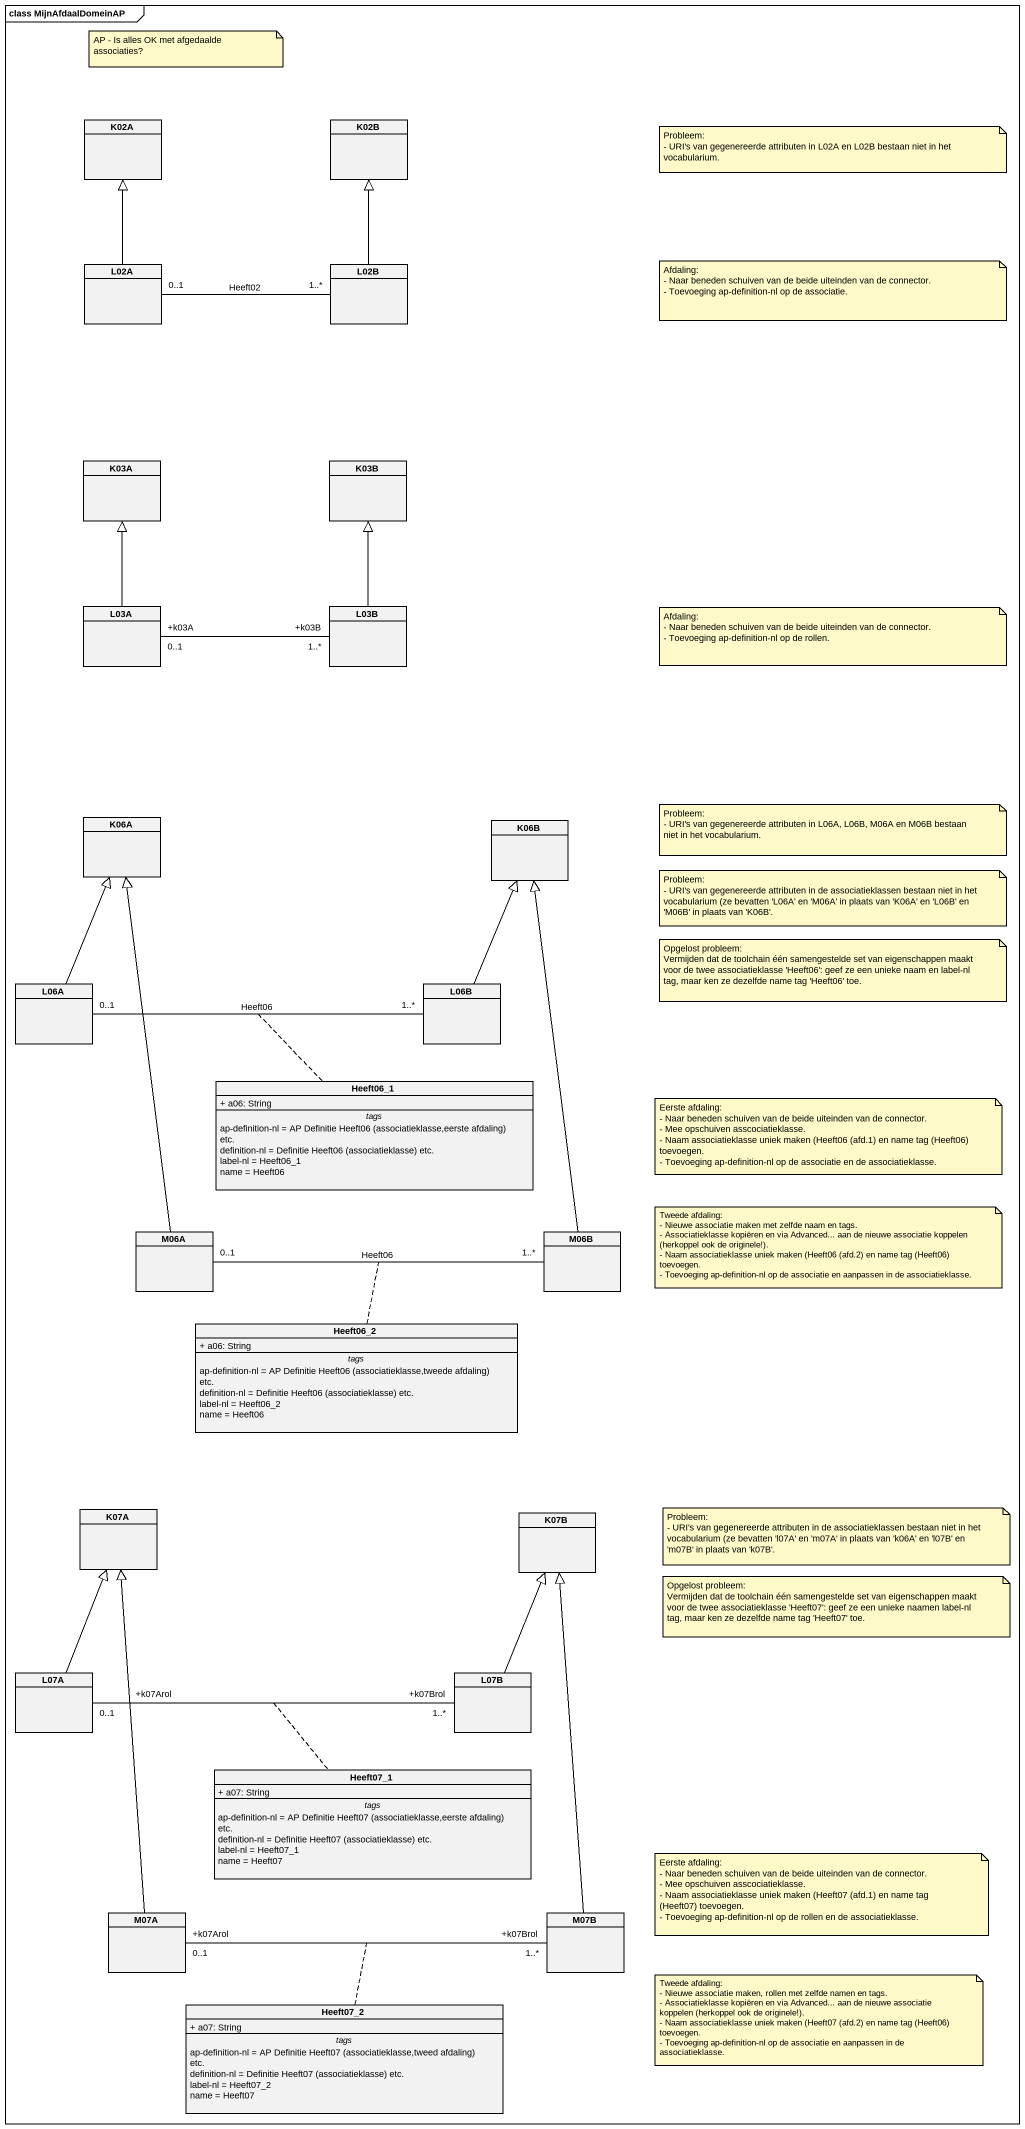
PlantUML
@startuml
mainframe class MijnAfdaalDomeinAP
hide circle
hide empty members
skinparam classAttributeIconSize 0
class K02A
class K02B
class L02A
class L02B
class K03A
class K03B
class L03A
class L03B
class K06A
class K06B
class L06A
class L06B
class Heeft06_1 {
  + a06: String
  -- tags --
  {field} ap-definition-nl = AP Definitie Heeft06 (associatieklasse,eerste afdaling) etc.
  {field} definition-nl = Definitie Heeft06 (associatieklasse) etc.
  label-nl = Heeft06_1
  name = Heeft06
}
class M06A
class M06B
class Heeft06_2 {
  + a06: String
  -- tags --
  {field} ap-definition-nl = AP Definitie Heeft06 (associatieklasse,tweede afdaling) etc.
  {field} definition-nl = Definitie Heeft06 (associatieklasse) etc.
  label-nl = Heeft06_2
  name = Heeft06
}
class K07A
class K07B
class L07A
class L07B
class Heeft07_1 {
  + a07: String
  -- tags --
  {field} ap-definition-nl = AP Definitie Heeft07 (associatieklasse,eerste afdaling) etc.
  {field} definition-nl = Definitie Heeft07 (associatieklasse) etc.
  label-nl = Heeft07_1
  name = Heeft07
}
class M07A
class M07B
class Heeft07_2 {
  + a07: String
  -- tags --
  {field} ap-definition-nl = AP Definitie Heeft07 (associatieklasse,tweed afdaling) etc.
  {field} definition-nl = Definitie Heeft07 (associatieklasse) etc.
  label-nl = Heeft07_2
  name = Heeft07
}
L02A -up-|> K02A
L02A "0..1" -right- "1..*" L02B : Heeft02
L02B -up-|> K02B
L03A -up-|> K03A
L03A "+k03A\n0..1" -right- "+k03B\n1..*" L03B
L03B -up-|> K03B
L06A -up-|> K06A
L06A "0..1" -right- "1..*" L06B : Heeft06
(L06A, L06B) .. Heeft06_1
L06B -up-|> K06B
M06A -up-|> K06A
M06A "0..1" -right- "1..*" M06B : Heeft06
(M06A, M06B) .. Heeft06_2
M06B -up-|> K06B
L07A -up-|> K07A
L07A "+k07Arol\n0..1" -right- "+k07Brol\n1..*" L07B
(L07A, L07B) .. Heeft07_1
L07B -up-|> K07B
M07A -up-|> K07A
M07A "+k07Arol\n0..1" -right- "+k07Brol\n1..*" M07B
(M07A, M07B) .. Heeft07_2
M07B -up-|> K07B
note as N1
  AP - Is alles OK met afgedaalde associaties?
end note
note as N2
  Probleem:
  - URI's van gegenereerde attributen in L02A en L02B bestaan niet in het vocabularium.
end note
note as N3
  Afdaling:
  - Naar beneden schuiven van de beide uiteinden van de connector.
  - Toevoeging ap-definition-nl op de associatie.
end note
note as N4
  Afdaling:
  - Naar beneden schuiven van de beide uiteinden van de connector.
  - Toevoeging ap-definition-nl op de rollen.
end note
note as N5
  Probleem:
  - URI's van gegenereerde attributen in L06A, L06B, M06A en M06B bestaan niet in het vocabularium.
end note
note as N6
  Probleem:
  - URI's van gegenereerde attributen in de associatieklassen bestaan niet in het vocabularium (ze bevatten 'L06A' en 'M06A' in plaats van 'K06A' en 'L06B' en 'M06B' in plaats van 'K06B'.
end note
note as N7
  Opgelost probleem:
  Vermijden dat de toolchain één samengestelde set van eigenschappen maakt voor de twee associatieklasse 'Heeft06': geef ze een unieke naam en label-nl tag, maar ken ze dezelfde name tag 'Heeft06' toe.
end note
note as N8
  Eerste afdaling:
  - Naar beneden schuiven van de beide uiteinden van de connector.
  - Mee opschuiven asscociatieklasse.
  - Naam associatieklasse uniek maken (Heeft06 (afd.1) en name tag (Heeft06) toevoegen.
  - Toevoeging ap-definition-nl op de associatie en de associatieklasse.
end note
note as N9
  Tweede afdaling:
  - Nieuwe associatie maken met zelfde naam en tags.
  - Associatieklasse kopiëren en via Advanced... aan de nieuwe associatie koppelen (herkoppel ook de originele!).
  - Naam associatieklasse uniek maken (Heeft06 (afd.2) en name tag (Heeft06) toevoegen.
  - Toevoeging ap-definition-nl op de associatie en aanpassen in de associatieklasse.
end note
note as N10
  Probleem:
  - URI's van gegenereerde attributen in de associatieklassen bestaan niet in het vocabularium (ze bevatten 'l07A' en 'm07A' in plaats van 'k06A' en 'l07B' en 'm07B' in plaats van 'k07B'.
end note
note as N11
  Opgelost probleem:
  Vermijden dat de toolchain één samengestelde set van eigenschappen maakt voor de twee associatieklasse 'Heeft07': geef ze een unieke naamen label-nl tag, maar ken ze dezelfde name tag 'Heeft07' toe.
end note
note as N12
  Eerste afdaling:
  - Naar beneden schuiven van de beide uiteinden van de connector.
  - Mee opschuiven asscociatieklasse.
  - Naam associatieklasse uniek maken (Heeft07 (afd.1) en name tag (Heeft07) toevoegen.
  - Toevoeging ap-definition-nl op de rollen en de associatieklasse.
end note
note as N13
  Tweede afdaling:
  - Nieuwe associatie maken, rollen met zelfde namen en tags.
  - Associatieklasse kopiëren en via Advanced... aan de nieuwe associatie koppelen (herkoppel ook de originele!).
  - Naam associatieklasse uniek maken (Heeft07 (afd.2) en name tag (Heeft06) toevoegen.
  - Toevoeging ap-definition-nl op de associatie en aanpassen in de associatieklasse.
end note
@enduml
